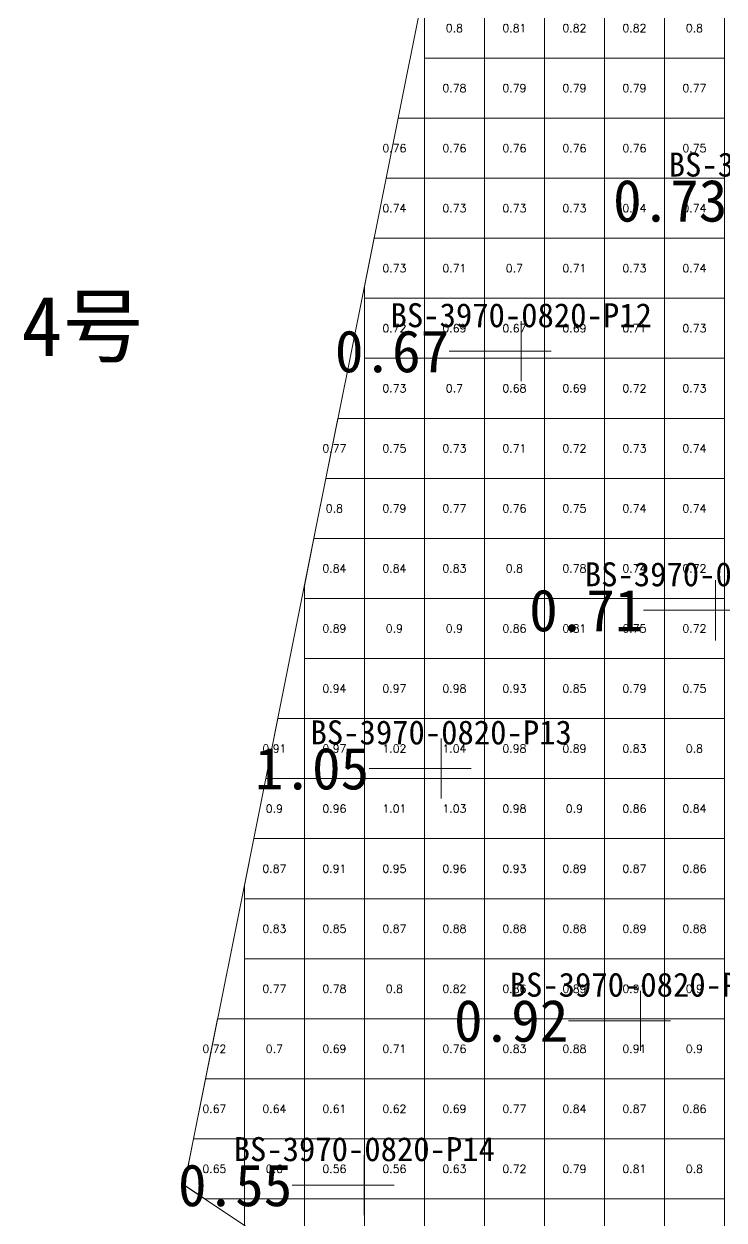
# Model space of a CAD drawing. Header units: inches. Extents: x 469961 to 470038, y 4349672 to 4349793.
# Drawn here: x 469996.79 to 470008.45, y 4349693.86 to 4349713.78 of the extents above; entities that cross this region are included whole.
import ezdxf
from ezdxf.enums import TextEntityAlignment as Align

# ---------------------------------------------------------------- set-up
doc = ezdxf.new("R2010")
doc.units = ezdxf.units.IN
doc.header["$MEASUREMENT"] = 0
for name, color, linetype, lineweight in [('0.500-1.000', 7, 'Continuous', 0), ('孔口文字', 7, 'Continuous', 0), ('点', 7, 'Continuous', 0), ('爆区方格网', 7, 'Continuous', 0), ('线条', 7, 'Continuous', 0), ('钻孔', 7, 'Continuous', 0)]:
    doc.layers.add(name, color=color, linetype=linetype, lineweight=lineweight)
doc.styles.add('3dmine_textStyle_1', font='txt.shx', dxfattribs={"height": 1, "bigfont": 'gbcbig.shx'})
doc.styles.add('3dmine_textStyle_3', font='宋体.ttf', dxfattribs={"height": 1})
doc.styles.add('3dmine_textStyle_4', font='simsunb.ttf', dxfattribs={"height": 1})

msp = doc.modelspace()

# ---------------------------------------------------------------- hatches: boundary and pattern name
at = {"layer": '钻孔', "linetype": 'Continuous', "lineweight": 0, "true_color": 0x00ffff, "extrusion": (0, 1, 0)}
for points in [[(-470006.073, 3960.023), (-470005.073, 3960.023), (-470005.073, 3971.023), (-470006.073, 3971.023)], [(-470009.31, 3959.836), (-470008.31, 3959.836), (-470008.31, 3970.836), (-470009.31, 3970.836)], [(-470008.058, 3960.089), (-470007.058, 3960.089), (-470007.058, 3971.089), (-470008.058, 3971.089)], [(-470003.458, 3960.008), (-470002.458, 3960.008), (-470002.458, 3971.008), (-470003.458, 3971.008)]]:
    msp.add_hatch(color=4, dxfattribs=at).paths.add_polyline_path(points, flags=0)
at = {"layer": '钻孔', "linetype": 'Continuous', "lineweight": 0, "true_color": 0x0000ff, "extrusion": (0, 1, 0)}
msp.add_hatch(color=5, dxfattribs=at).paths.add_polyline_path([(-470004.739, 3960.055), (-470003.739, 3960.055), (-470003.739, 3971.055), (-470004.739, 3971.055)], flags=0)

# ---------------------------------------------------------------- linework, layer by layer
at = {"layer": '0.500-1.000', "color": 4, "linetype": 'Continuous', "lineweight": 0, "true_color": 0x00ffff}
msp.add_lwpolyline([(470002.466, 4349692.429), (469999.458, 4349694.437), (470000.259, 4349698.432), (470001.652, 4349705.381), (470002.21, 4349708.163), (470003.043, 4349712.319), (470003.043, 4349712.319), (470004.403, 4349719.103), (470004.962, 4349721.889), (470007.947, 4349723.977), (470009.291, 4349724.73), (470012.808, 4349720.244)], dxfattribs=at)
at = {"layer": '点', "color": 138, "linetype": 'Continuous', "lineweight": 0, "true_color": 0x004c4c}
for points, elevation in [([(470005.073, 4349707.826), (470005.073, 4349708.826)], 3971.023), ([(470005.573, 4349708.326), (470004.573, 4349708.326)], 3971.023), ([(470008.31, 4349703.511), (470008.31, 4349704.511)], 3970.836), ([(470008.81, 4349704.011), (470007.81, 4349704.011)], 3970.836), ([(470003.739, 4349700.878), (470003.739, 4349701.878)], 3971.055), ([(470004.239, 4349701.378), (470003.239, 4349701.378)], 3971.055), ([(470007.058, 4349696.676), (470007.058, 4349697.676)], 3971.089), ([(470007.558, 4349697.176), (470006.558, 4349697.176)], 3971.089), ([(470002.458, 4349693.937), (470002.458, 4349694.937)], 3971.008), ([(470002.958, 4349694.437), (470001.958, 4349694.437)], 3971.008)]:
    msp.add_lwpolyline(points, dxfattribs=dict(at, elevation=elevation))
at = {"layer": '爆区方格网', "color": 4, "linetype": 'Continuous', "lineweight": 0, "true_color": 0x00ffff, "elevation": 3970.36}
for points in [[(470004.459, 4349713.208), (470003.459, 4349713.208), (470003.459, 4349714.208), (470004.459, 4349714.208), (470004.459, 4349713.208)], [(470005.459, 4349713.208), (470004.459, 4349713.208), (470004.459, 4349714.208), (470005.459, 4349714.208), (470005.459, 4349713.208)], [(470006.459, 4349713.208), (470005.459, 4349713.208), (470005.459, 4349714.208), (470006.459, 4349714.208), (470006.459, 4349713.208)], [(470007.459, 4349713.208), (470006.459, 4349713.208), (470006.459, 4349714.208), (470007.459, 4349714.208), (470007.459, 4349713.208)], [(470008.459, 4349713.208), (470007.459, 4349713.208), (470007.459, 4349714.208), (470008.459, 4349714.208), (470008.459, 4349713.208)], [(470004.459, 4349712.208), (470003.459, 4349712.208), (470003.459, 4349713.208), (470004.459, 4349713.208), (470004.459, 4349712.208)], [(470005.459, 4349712.208), (470004.459, 4349712.208), (470004.459, 4349713.208), (470005.459, 4349713.208), (470005.459, 4349712.208)], [(470006.459, 4349712.208), (470005.459, 4349712.208), (470005.459, 4349713.208), (470006.459, 4349713.208), (470006.459, 4349712.208)], [(470007.459, 4349712.208), (470006.459, 4349712.208), (470006.459, 4349713.208), (470007.459, 4349713.208), (470007.459, 4349712.208)], [(470008.459, 4349712.208), (470007.459, 4349712.208), (470007.459, 4349713.208), (470008.459, 4349713.208), (470008.459, 4349712.208)], [(470003.459, 4349711.208), (470002.821, 4349711.208), (470003.021, 4349712.208), (470003.459, 4349712.208), (470003.459, 4349711.208)], [(470004.459, 4349711.208), (470003.459, 4349711.208), (470003.459, 4349712.208), (470004.459, 4349712.208), (470004.459, 4349711.208)], [(470005.459, 4349711.208), (470004.459, 4349711.208), (470004.459, 4349712.208), (470005.459, 4349712.208), (470005.459, 4349711.208)], [(470006.459, 4349711.208), (470005.459, 4349711.208), (470005.459, 4349712.208), (470006.459, 4349712.208), (470006.459, 4349711.208)], [(470007.459, 4349711.208), (470006.459, 4349711.208), (470006.459, 4349712.208), (470007.459, 4349712.208), (470007.459, 4349711.208)], [(470008.459, 4349711.208), (470007.459, 4349711.208), (470007.459, 4349712.208), (470008.459, 4349712.208), (470008.459, 4349711.208)], [(470003.459, 4349710.208), (470002.62, 4349710.208), (470002.821, 4349711.208), (470003.459, 4349711.208), (470003.459, 4349710.208)], [(470004.459, 4349710.208), (470003.459, 4349710.208), (470003.459, 4349711.208), (470004.459, 4349711.208), (470004.459, 4349710.208)], [(470005.459, 4349710.208), (470004.459, 4349710.208), (470004.459, 4349711.208), (470005.459, 4349711.208), (470005.459, 4349710.208)], [(470006.459, 4349710.208), (470005.459, 4349710.208), (470005.459, 4349711.208), (470006.459, 4349711.208), (470006.459, 4349710.208)], [(470007.459, 4349710.208), (470006.459, 4349710.208), (470006.459, 4349711.208), (470007.459, 4349711.208), (470007.459, 4349710.208)], [(470008.459, 4349710.208), (470007.459, 4349710.208), (470007.459, 4349711.208), (470008.459, 4349711.208), (470008.459, 4349710.208)], [(470003.459, 4349709.208), (470002.459, 4349709.208), (470002.459, 4349709.405), (470002.62, 4349710.208), (470003.459, 4349710.208), (470003.459, 4349709.208)], [(470004.459, 4349709.208), (470003.459, 4349709.208), (470003.459, 4349710.208), (470004.459, 4349710.208), (470004.459, 4349709.208)], [(470005.459, 4349709.208), (470004.459, 4349709.208), (470004.459, 4349710.208), (470005.459, 4349710.208), (470005.459, 4349709.208)], [(470006.459, 4349709.208), (470005.459, 4349709.208), (470005.459, 4349710.208), (470006.459, 4349710.208), (470006.459, 4349709.208)], [(470007.459, 4349709.208), (470006.459, 4349709.208), (470006.459, 4349710.208), (470007.459, 4349710.208), (470007.459, 4349709.208)], [(470008.459, 4349709.208), (470007.459, 4349709.208), (470007.459, 4349710.208), (470008.459, 4349710.208), (470008.459, 4349709.208)], [(470003.459, 4349708.208), (470002.459, 4349708.208), (470002.459, 4349709.208), (470003.459, 4349709.208), (470003.459, 4349708.208)], [(470004.459, 4349708.208), (470003.459, 4349708.208), (470003.459, 4349709.208), (470004.459, 4349709.208), (470004.459, 4349708.208)], [(470005.459, 4349708.208), (470004.459, 4349708.208), (470004.459, 4349709.208), (470005.459, 4349709.208), (470005.459, 4349708.208)], [(470006.459, 4349708.208), (470005.459, 4349708.208), (470005.459, 4349709.208), (470006.459, 4349709.208), (470006.459, 4349708.208)], [(470007.459, 4349708.208), (470006.459, 4349708.208), (470006.459, 4349709.208), (470007.459, 4349709.208), (470007.459, 4349708.208)], [(470008.459, 4349708.208), (470007.459, 4349708.208), (470007.459, 4349709.208), (470008.459, 4349709.208), (470008.459, 4349708.208)], [(470003.459, 4349707.208), (470002.459, 4349707.208), (470002.459, 4349708.208), (470003.459, 4349708.208), (470003.459, 4349707.208)], [(470004.459, 4349707.208), (470003.459, 4349707.208), (470003.459, 4349708.208), (470004.459, 4349708.208), (470004.459, 4349707.208)], [(470005.459, 4349707.208), (470004.459, 4349707.208), (470004.459, 4349708.208), (470005.459, 4349708.208), (470005.459, 4349707.208)], [(470006.459, 4349707.208), (470005.459, 4349707.208), (470005.459, 4349708.208), (470006.459, 4349708.208), (470006.459, 4349707.208)], [(470007.459, 4349707.208), (470006.459, 4349707.208), (470006.459, 4349708.208), (470007.459, 4349708.208), (470007.459, 4349707.208)], [(470008.459, 4349707.208), (470007.459, 4349707.208), (470007.459, 4349708.208), (470008.459, 4349708.208), (470008.459, 4349707.208)], [(470002.459, 4349706.208), (470001.818, 4349706.208), (470002.019, 4349707.208), (470002.459, 4349707.208), (470002.459, 4349706.208)], [(470003.459, 4349706.208), (470002.459, 4349706.208), (470002.459, 4349707.208), (470003.459, 4349707.208), (470003.459, 4349706.208)], [(470004.459, 4349706.208), (470003.459, 4349706.208), (470003.459, 4349707.208), (470004.459, 4349707.208), (470004.459, 4349706.208)], [(470005.459, 4349706.208), (470004.459, 4349706.208), (470004.459, 4349707.208), (470005.459, 4349707.208), (470005.459, 4349706.208)], [(470006.459, 4349706.208), (470005.459, 4349706.208), (470005.459, 4349707.208), (470006.459, 4349707.208), (470006.459, 4349706.208)], [(470007.459, 4349706.208), (470006.459, 4349706.208), (470006.459, 4349707.208), (470007.459, 4349707.208), (470007.459, 4349706.208)], [(470008.459, 4349706.208), (470007.459, 4349706.208), (470007.459, 4349707.208), (470008.459, 4349707.208), (470008.459, 4349706.208)], [(470002.459, 4349705.208), (470001.618, 4349705.208), (470001.652, 4349705.381), (470001.818, 4349706.208), (470002.459, 4349706.208), (470002.459, 4349705.208)], [(470003.459, 4349705.208), (470002.459, 4349705.208), (470002.459, 4349706.208), (470003.459, 4349706.208), (470003.459, 4349705.208)], [(470004.459, 4349705.208), (470003.459, 4349705.208), (470003.459, 4349706.208), (470004.459, 4349706.208), (470004.459, 4349705.208)], [(470005.459, 4349705.208), (470004.459, 4349705.208), (470004.459, 4349706.208), (470005.459, 4349706.208), (470005.459, 4349705.208)], [(470006.459, 4349705.208), (470005.459, 4349705.208), (470005.459, 4349706.208), (470006.459, 4349706.208), (470006.459, 4349705.208)], [(470007.459, 4349705.208), (470006.459, 4349705.208), (470006.459, 4349706.208), (470007.459, 4349706.208), (470007.459, 4349705.208)], [(470008.459, 4349705.208), (470007.459, 4349705.208), (470007.459, 4349706.208), (470008.459, 4349706.208), (470008.459, 4349705.208)], [(470002.459, 4349704.208), (470001.459, 4349704.208), (470001.459, 4349704.417), (470001.618, 4349705.208), (470002.459, 4349705.208), (470002.459, 4349704.208)], [(470003.459, 4349704.208), (470002.459, 4349704.208), (470002.459, 4349705.208), (470003.459, 4349705.208), (470003.459, 4349704.208)], [(470004.459, 4349704.208), (470003.459, 4349704.208), (470003.459, 4349705.208), (470004.459, 4349705.208), (470004.459, 4349704.208)], [(470005.459, 4349704.208), (470004.459, 4349704.208), (470004.459, 4349705.208), (470005.459, 4349705.208), (470005.459, 4349704.208)], [(470006.459, 4349704.208), (470005.459, 4349704.208), (470005.459, 4349705.208), (470006.459, 4349705.208), (470006.459, 4349704.208)], [(470007.459, 4349704.208), (470006.459, 4349704.208), (470006.459, 4349705.208), (470007.459, 4349705.208), (470007.459, 4349704.208)], [(470008.459, 4349704.208), (470007.459, 4349704.208), (470007.459, 4349705.208), (470008.459, 4349705.208), (470008.459, 4349704.208)], [(470002.459, 4349703.208), (470001.459, 4349703.208), (470001.459, 4349704.208), (470002.459, 4349704.208), (470002.459, 4349703.208)], [(470003.459, 4349703.208), (470002.459, 4349703.208), (470002.459, 4349704.208), (470003.459, 4349704.208), (470003.459, 4349703.208)], [(470004.459, 4349703.208), (470003.459, 4349703.208), (470003.459, 4349704.208), (470004.459, 4349704.208), (470004.459, 4349703.208)], [(470005.459, 4349703.208), (470004.459, 4349703.208), (470004.459, 4349704.208), (470005.459, 4349704.208), (470005.459, 4349703.208)], [(470006.459, 4349703.208), (470005.459, 4349703.208), (470005.459, 4349704.208), (470006.459, 4349704.208), (470006.459, 4349703.208)], [(470007.459, 4349703.208), (470006.459, 4349703.208), (470006.459, 4349704.208), (470007.459, 4349704.208), (470007.459, 4349703.208)], [(470008.459, 4349703.208), (470007.459, 4349703.208), (470007.459, 4349704.208), (470008.459, 4349704.208), (470008.459, 4349703.208)], [(470002.459, 4349702.208), (470001.459, 4349702.208), (470001.459, 4349703.208), (470002.459, 4349703.208), (470002.459, 4349702.208)], [(470003.459, 4349702.208), (470002.459, 4349702.208), (470002.459, 4349703.208), (470003.459, 4349703.208), (470003.459, 4349702.208)], [(470004.459, 4349702.208), (470003.459, 4349702.208), (470003.459, 4349703.208), (470004.459, 4349703.208), (470004.459, 4349702.208)], [(470005.459, 4349702.208), (470004.459, 4349702.208), (470004.459, 4349703.208), (470005.459, 4349703.208), (470005.459, 4349702.208)], [(470006.459, 4349702.208), (470005.459, 4349702.208), (470005.459, 4349703.208), (470006.459, 4349703.208), (470006.459, 4349702.208)], [(470007.459, 4349702.208), (470006.459, 4349702.208), (470006.459, 4349703.208), (470007.459, 4349703.208), (470007.459, 4349702.208)], [(470008.459, 4349702.208), (470007.459, 4349702.208), (470007.459, 4349703.208), (470008.459, 4349703.208), (470008.459, 4349702.208)], [(470001.459, 4349701.208), (470000.816, 4349701.208), (470001.016, 4349702.208), (470001.459, 4349702.208), (470001.459, 4349701.208)], [(470002.459, 4349701.208), (470001.459, 4349701.208), (470001.459, 4349702.208), (470002.459, 4349702.208), (470002.459, 4349701.208)], [(470003.459, 4349701.208), (470002.459, 4349701.208), (470002.459, 4349702.208), (470003.459, 4349702.208), (470003.459, 4349701.208)], [(470004.459, 4349701.208), (470003.459, 4349701.208), (470003.459, 4349702.208), (470004.459, 4349702.208), (470004.459, 4349701.208)], [(470005.459, 4349701.208), (470004.459, 4349701.208), (470004.459, 4349702.208), (470005.459, 4349702.208), (470005.459, 4349701.208)], [(470006.459, 4349701.208), (470005.459, 4349701.208), (470005.459, 4349702.208), (470006.459, 4349702.208), (470006.459, 4349701.208)], [(470007.459, 4349701.208), (470006.459, 4349701.208), (470006.459, 4349702.208), (470007.459, 4349702.208), (470007.459, 4349701.208)], [(470008.459, 4349701.208), (470007.459, 4349701.208), (470007.459, 4349702.208), (470008.459, 4349702.208), (470008.459, 4349701.208)], [(470001.459, 4349700.208), (470000.615, 4349700.208), (470000.816, 4349701.208), (470001.459, 4349701.208), (470001.459, 4349700.208)], [(470002.459, 4349700.208), (470001.459, 4349700.208), (470001.459, 4349701.208), (470002.459, 4349701.208), (470002.459, 4349700.208)], [(470003.459, 4349700.208), (470002.459, 4349700.208), (470002.459, 4349701.208), (470003.459, 4349701.208), (470003.459, 4349700.208)], [(470004.459, 4349700.208), (470003.459, 4349700.208), (470003.459, 4349701.208), (470004.459, 4349701.208), (470004.459, 4349700.208)], [(470005.459, 4349700.208), (470004.459, 4349700.208), (470004.459, 4349701.208), (470005.459, 4349701.208), (470005.459, 4349700.208)], [(470006.459, 4349700.208), (470005.459, 4349700.208), (470005.459, 4349701.208), (470006.459, 4349701.208), (470006.459, 4349700.208)], [(470007.459, 4349700.208), (470006.459, 4349700.208), (470006.459, 4349701.208), (470007.459, 4349701.208), (470007.459, 4349700.208)], [(470008.459, 4349700.208), (470007.459, 4349700.208), (470007.459, 4349701.208), (470008.459, 4349701.208), (470008.459, 4349700.208)], [(470001.459, 4349699.208), (470000.459, 4349699.208), (470000.459, 4349699.429), (470000.615, 4349700.208), (470001.459, 4349700.208), (470001.459, 4349699.208)], [(470002.459, 4349699.208), (470001.459, 4349699.208), (470001.459, 4349700.208), (470002.459, 4349700.208), (470002.459, 4349699.208)], [(470003.459, 4349699.208), (470002.459, 4349699.208), (470002.459, 4349700.208), (470003.459, 4349700.208), (470003.459, 4349699.208)], [(470004.459, 4349699.208), (470003.459, 4349699.208), (470003.459, 4349700.208), (470004.459, 4349700.208), (470004.459, 4349699.208)], [(470005.459, 4349699.208), (470004.459, 4349699.208), (470004.459, 4349700.208), (470005.459, 4349700.208), (470005.459, 4349699.208)], [(470006.459, 4349699.208), (470005.459, 4349699.208), (470005.459, 4349700.208), (470006.459, 4349700.208), (470006.459, 4349699.208)], [(470007.459, 4349699.208), (470006.459, 4349699.208), (470006.459, 4349700.208), (470007.459, 4349700.208), (470007.459, 4349699.208)], [(470008.459, 4349699.208), (470007.459, 4349699.208), (470007.459, 4349700.208), (470008.459, 4349700.208), (470008.459, 4349699.208)], [(470001.459, 4349698.208), (470000.459, 4349698.208), (470000.459, 4349699.208), (470001.459, 4349699.208), (470001.459, 4349698.208)], [(470002.459, 4349698.208), (470001.459, 4349698.208), (470001.459, 4349699.208), (470002.459, 4349699.208), (470002.459, 4349698.208)], [(470003.459, 4349698.208), (470002.459, 4349698.208), (470002.459, 4349699.208), (470003.459, 4349699.208), (470003.459, 4349698.208)], [(470004.459, 4349698.208), (470003.459, 4349698.208), (470003.459, 4349699.208), (470004.459, 4349699.208), (470004.459, 4349698.208)], [(470005.459, 4349698.208), (470004.459, 4349698.208), (470004.459, 4349699.208), (470005.459, 4349699.208), (470005.459, 4349698.208)], [(470006.459, 4349698.208), (470005.459, 4349698.208), (470005.459, 4349699.208), (470006.459, 4349699.208), (470006.459, 4349698.208)], [(470007.459, 4349698.208), (470006.459, 4349698.208), (470006.459, 4349699.208), (470007.459, 4349699.208), (470007.459, 4349698.208)], [(470008.459, 4349698.208), (470007.459, 4349698.208), (470007.459, 4349699.208), (470008.459, 4349699.208), (470008.459, 4349698.208)], [(470001.459, 4349697.208), (470000.459, 4349697.208), (470000.459, 4349698.208), (470001.459, 4349698.208), (470001.459, 4349697.208)], [(470002.459, 4349697.208), (470001.459, 4349697.208), (470001.459, 4349698.208), (470002.459, 4349698.208), (470002.459, 4349697.208)], [(470003.459, 4349697.208), (470002.459, 4349697.208), (470002.459, 4349698.208), (470003.459, 4349698.208), (470003.459, 4349697.208)], [(470004.459, 4349697.208), (470003.459, 4349697.208), (470003.459, 4349698.208), (470004.459, 4349698.208), (470004.459, 4349697.208)], [(470005.459, 4349697.208), (470004.459, 4349697.208), (470004.459, 4349698.208), (470005.459, 4349698.208), (470005.459, 4349697.208)], [(470006.459, 4349697.208), (470005.459, 4349697.208), (470005.459, 4349698.208), (470006.459, 4349698.208), (470006.459, 4349697.208)], [(470007.459, 4349697.208), (470006.459, 4349697.208), (470006.459, 4349698.208), (470007.459, 4349698.208), (470007.459, 4349697.208)], [(470008.459, 4349697.208), (470007.459, 4349697.208), (470007.459, 4349698.208), (470008.459, 4349698.208), (470008.459, 4349697.208)], [(470000.459, 4349696.208), (469999.813, 4349696.208), (470000.014, 4349697.208), (470000.459, 4349697.208), (470000.459, 4349696.208)], [(470001.459, 4349696.208), (470000.459, 4349696.208), (470000.459, 4349697.208), (470001.459, 4349697.208), (470001.459, 4349696.208)], [(470002.459, 4349696.208), (470001.459, 4349696.208), (470001.459, 4349697.208), (470002.459, 4349697.208), (470002.459, 4349696.208)], [(470003.459, 4349696.208), (470002.459, 4349696.208), (470002.459, 4349697.208), (470003.459, 4349697.208), (470003.459, 4349696.208)], [(470004.459, 4349696.208), (470003.459, 4349696.208), (470003.459, 4349697.208), (470004.459, 4349697.208), (470004.459, 4349696.208)], [(470005.459, 4349696.208), (470004.459, 4349696.208), (470004.459, 4349697.208), (470005.459, 4349697.208), (470005.459, 4349696.208)], [(470006.459, 4349696.208), (470005.459, 4349696.208), (470005.459, 4349697.208), (470006.459, 4349697.208), (470006.459, 4349696.208)], [(470007.459, 4349696.208), (470006.459, 4349696.208), (470006.459, 4349697.208), (470007.459, 4349697.208), (470007.459, 4349696.208)], [(470008.459, 4349696.208), (470007.459, 4349696.208), (470007.459, 4349697.208), (470008.459, 4349697.208), (470008.459, 4349696.208)], [(470000.459, 4349695.208), (469999.613, 4349695.208), (469999.813, 4349696.208), (470000.459, 4349696.208), (470000.459, 4349695.208)], [(470001.459, 4349695.208), (470000.459, 4349695.208), (470000.459, 4349696.208), (470001.459, 4349696.208), (470001.459, 4349695.208)], [(470002.459, 4349695.208), (470001.459, 4349695.208), (470001.459, 4349696.208), (470002.459, 4349696.208), (470002.459, 4349695.208)], [(470003.459, 4349695.208), (470002.459, 4349695.208), (470002.459, 4349696.208), (470003.459, 4349696.208), (470003.459, 4349695.208)], [(470004.459, 4349695.208), (470003.459, 4349695.208), (470003.459, 4349696.208), (470004.459, 4349696.208), (470004.459, 4349695.208)], [(470005.459, 4349695.208), (470004.459, 4349695.208), (470004.459, 4349696.208), (470005.459, 4349696.208), (470005.459, 4349695.208)], [(470006.459, 4349695.208), (470005.459, 4349695.208), (470005.459, 4349696.208), (470006.459, 4349696.208), (470006.459, 4349695.208)], [(470007.459, 4349695.208), (470006.459, 4349695.208), (470006.459, 4349696.208), (470007.459, 4349696.208), (470007.459, 4349695.208)], [(470008.459, 4349695.208), (470007.459, 4349695.208), (470007.459, 4349696.208), (470008.459, 4349696.208), (470008.459, 4349695.208)], [(470000.459, 4349694.208), (469999.8, 4349694.208), (469999.459, 4349694.436), (469999.459, 4349694.442), (469999.613, 4349695.208), (470000.459, 4349695.208), (470000.459, 4349694.208)], [(470001.459, 4349694.208), (470000.459, 4349694.208), (470000.459, 4349695.208), (470001.459, 4349695.208), (470001.459, 4349694.208)], [(470002.459, 4349694.208), (470001.459, 4349694.208), (470001.459, 4349695.208), (470002.459, 4349695.208), (470002.459, 4349694.208)], [(470003.459, 4349694.208), (470002.459, 4349694.208), (470002.459, 4349695.208), (470003.459, 4349695.208), (470003.459, 4349694.208)], [(470004.459, 4349694.208), (470003.459, 4349694.208), (470003.459, 4349695.208), (470004.459, 4349695.208), (470004.459, 4349694.208)], [(470005.459, 4349694.208), (470004.459, 4349694.208), (470004.459, 4349695.208), (470005.459, 4349695.208), (470005.459, 4349694.208)], [(470006.459, 4349694.208), (470005.459, 4349694.208), (470005.459, 4349695.208), (470006.459, 4349695.208), (470006.459, 4349694.208)], [(470007.459, 4349694.208), (470006.459, 4349694.208), (470006.459, 4349695.208), (470007.459, 4349695.208), (470007.459, 4349694.208)], [(470008.459, 4349694.208), (470007.459, 4349694.208), (470007.459, 4349695.208), (470008.459, 4349695.208), (470008.459, 4349694.208)], [(470001.459, 4349693.208), (470001.298, 4349693.208), (470000.459, 4349693.768), (470000.459, 4349694.208), (470001.459, 4349694.208), (470001.459, 4349693.208)], [(470002.459, 4349693.208), (470001.459, 4349693.208), (470001.459, 4349694.208), (470002.459, 4349694.208), (470002.459, 4349693.208)], [(470003.459, 4349693.208), (470002.459, 4349693.208), (470002.459, 4349694.208), (470003.459, 4349694.208), (470003.459, 4349693.208)], [(470004.459, 4349693.208), (470003.459, 4349693.208), (470003.459, 4349694.208), (470004.459, 4349694.208), (470004.459, 4349693.208)], [(470005.459, 4349693.353), (470004.991, 4349693.208), (470004.459, 4349693.208), (470004.459, 4349694.208), (470005.459, 4349694.208), (470005.459, 4349693.353)], [(470006.459, 4349693.271), (470006.317, 4349693.331), (470006.204, 4349693.378), (470005.924, 4349693.496), (470005.459, 4349693.353), (470005.459, 4349694.208), (470006.459, 4349694.208), (470006.459, 4349693.271)], [(470007.459, 4349693.208), (470006.609, 4349693.208), (470006.459, 4349693.271), (470006.459, 4349694.208), (470007.459, 4349694.208), (470007.459, 4349693.208)], [(470008.459, 4349693.208), (470007.459, 4349693.208), (470007.459, 4349694.208), (470008.459, 4349694.208), (470008.459, 4349693.208)]]:
    msp.add_lwpolyline(points, dxfattribs=at)
at = {"layer": '线条', "color": 138, "linetype": 'Continuous', "lineweight": 0, "true_color": 0x004c4c}
for points, elevation in [([(470005.073, 4349708.326), (470005.073, 4349708.326), (470005.073, 4349708.326)], 3971.023), ([(470008.31, 4349704.011), (470008.31, 4349704.011), (470008.31, 4349704.011)], 3970.836), ([(470003.739, 4349701.378), (470003.739, 4349701.378), (470003.739, 4349701.378)], 3971.055), ([(470007.058, 4349697.176), (470007.058, 4349697.176), (470007.058, 4349697.176)], 3971.089), ([(470002.458, 4349694.437), (470002.458, 4349694.437), (470002.458, 4349694.437)], 3971.008)]:
    msp.add_lwpolyline(points, dxfattribs=dict(at, elevation=elevation))
at = {"layer": '钻孔', "color": 4, "linetype": 'Continuous', "lineweight": 0, "true_color": 0x00ffff}
for points, elevation in [([(470005.073, 4349708.326), (470003.873, 4349708.326)], 3971.023), ([(470005.073, 4349708.326), (470003.873, 4349708.326)], 3960.023), ([(470008.31, 4349704.011), (470007.11, 4349704.011)], 3970.836), ([(470008.31, 4349704.011), (470007.11, 4349704.011)], 3959.836), ([(470007.058, 4349697.176), (470005.858, 4349697.176)], 3971.089), ([(470007.058, 4349697.176), (470005.858, 4349697.176)], 3960.089), ([(470002.458, 4349694.437), (470001.258, 4349694.437)], 3971.008), ([(470002.458, 4349694.437), (470001.258, 4349694.437)], 3960.008)]:
    msp.add_lwpolyline(points, dxfattribs=dict(at, elevation=elevation))
at = {"layer": '钻孔', "color": 5, "linetype": 'Continuous', "lineweight": 0, "true_color": 0x0000ff}
for elevation in [3971.055, 3960.055]:
    msp.add_lwpolyline([(470003.739, 4349701.378), (470002.539, 4349701.378)], dxfattribs=dict(at, elevation=elevation))

# ---------------------------------------------------------------- texts
at = {"color": 4, "linetype": 'Continuous', "lineweight": 0, "true_color": 0x00ffff, "style": '3dmine_textStyle_1'}
for s, p in [('0.8', (470003.959, 4349713.708, 3970.36)), ('0.81', (470004.959, 4349713.708, 3970.36)), ('0.82', (470005.959, 4349713.708, 3970.36)), ('0.82', (470006.959, 4349713.708, 3970.36)), ('0.8', (470007.959, 4349713.708, 3970.36)), ('0.78', (470003.959, 4349712.708, 3970.36)), ('0.79', (470004.959, 4349712.708, 3970.36)), ('0.79', (470005.959, 4349712.708, 3970.36)), ('0.79', (470006.959, 4349712.708, 3970.36)), ('0.77', (470007.959, 4349712.708, 3970.36)), ('0.76', (470002.959, 4349711.708, 3970.36)), ('0.76', (470003.959, 4349711.708, 3970.36)), ('0.76', (470004.959, 4349711.708, 3970.36)), ('0.76', (470005.959, 4349711.708, 3970.36)), ('0.76', (470006.959, 4349711.708, 3970.36)), ('0.75', (470007.959, 4349711.708, 3970.36)), ('0.74', (470002.959, 4349710.708, 3970.36)), ('0.73', (470003.959, 4349710.708, 3970.36)), ('0.73', (470004.959, 4349710.708, 3970.36)), ('0.73', (470005.959, 4349710.708, 3970.36)), ('0.74', (470006.959, 4349710.708, 3970.36)), ('0.74', (470007.959, 4349710.708, 3970.36)), ('0.73', (470002.959, 4349709.708, 3970.36)), ('0.71', (470003.959, 4349709.708, 3970.36)), ('0.7', (470004.959, 4349709.708, 3970.36)), ('0.71', (470005.959, 4349709.708, 3970.36)), ('0.73', (470006.959, 4349709.708, 3970.36)), ('0.74', (470007.959, 4349709.708, 3970.36)), ('0.72', (470002.959, 4349708.708, 3970.36)), ('0.69', (470003.959, 4349708.708, 3970.36)), ('0.67', (470004.959, 4349708.708, 3970.36)), ('0.69', (470005.959, 4349708.708, 3970.36)), ('0.71', (470006.959, 4349708.708, 3970.36)), ('0.73', (470007.959, 4349708.708, 3970.36)), ('0.73', (470002.959, 4349707.708, 3970.36)), ('0.7', (470003.959, 4349707.708, 3970.36)), ('0.68', (470004.959, 4349707.708, 3970.36)), ('0.69', (470005.959, 4349707.708, 3970.36)), ('0.72', (470006.959, 4349707.708, 3970.36)), ('0.73', (470007.959, 4349707.708, 3970.36)), ('0.77', (470001.959, 4349706.708, 3970.36)), ('0.75', (470002.959, 4349706.708, 3970.36)), ('0.73', (470003.959, 4349706.708, 3970.36)), ('0.71', (470004.959, 4349706.708, 3970.36)), ('0.72', (470005.959, 4349706.708, 3970.36)), ('0.73', (470006.959, 4349706.708, 3970.36)), ('0.74', (470007.959, 4349706.708, 3970.36)), ('0.8', (470001.959, 4349705.708, 3970.36)), ('0.79', (470002.959, 4349705.708, 3970.36)), ('0.77', (470003.959, 4349705.708, 3970.36)), ('0.76', (470004.959, 4349705.708, 3970.36)), ('0.75', (470005.959, 4349705.708, 3970.36)), ('0.74', (470006.959, 4349705.708, 3970.36)), ('0.74', (470007.959, 4349705.708, 3970.36)), ('0.84', (470001.959, 4349704.708, 3970.36)), ('0.84', (470002.959, 4349704.708, 3970.36)), ('0.83', (470003.959, 4349704.708, 3970.36)), ('0.8', (470004.959, 4349704.708, 3970.36)), ('0.78', (470005.959, 4349704.708, 3970.36)), ('0.74', (470006.959, 4349704.708, 3970.36)), ('0.72', (470007.959, 4349704.708, 3970.36)), ('0.89', (470001.959, 4349703.708, 3970.36)), ('0.9', (470002.959, 4349703.708, 3970.36)), ('0.9', (470003.959, 4349703.708, 3970.36)), ('0.86', (470004.959, 4349703.708, 3970.36)), ('0.81', (470005.959, 4349703.708, 3970.36)), ('0.75', (470006.959, 4349703.708, 3970.36)), ('0.72', (470007.959, 4349703.708, 3970.36)), ('0.94', (470001.959, 4349702.708, 3970.36)), ('0.97', (470002.959, 4349702.708, 3970.36)), ('0.98', (470003.959, 4349702.708, 3970.36)), ('0.93', (470004.959, 4349702.708, 3970.36)), ('0.85', (470005.959, 4349702.708, 3970.36)), ('0.79', (470006.959, 4349702.708, 3970.36)), ('0.75', (470007.959, 4349702.708, 3970.36)), ('0.91', (470000.959, 4349701.708, 3970.36)), ('0.97', (470001.959, 4349701.708, 3970.36)), ('1.02', (470002.959, 4349701.708, 3970.36)), ('1.04', (470003.959, 4349701.708, 3970.36)), ('0.98', (470004.959, 4349701.708, 3970.36)), ('0.89', (470005.959, 4349701.708, 3970.36)), ('0.83', (470006.959, 4349701.708, 3970.36)), ('0.8', (470007.959, 4349701.708, 3970.36)), ('0.9', (470000.959, 4349700.708, 3970.36)), ('0.96', (470001.959, 4349700.708, 3970.36)), ('1.01', (470002.959, 4349700.708, 3970.36)), ('1.03', (470003.959, 4349700.708, 3970.36)), ('0.98', (470004.959, 4349700.708, 3970.36)), ('0.9', (470005.959, 4349700.708, 3970.36)), ('0.86', (470006.959, 4349700.708, 3970.36)), ('0.84', (470007.959, 4349700.708, 3970.36)), ('0.87', (470000.959, 4349699.708, 3970.36)), ('0.91', (470001.959, 4349699.708, 3970.36)), ('0.95', (470002.959, 4349699.708, 3970.36)), ('0.96', (470003.959, 4349699.708, 3970.36)), ('0.93', (470004.959, 4349699.708, 3970.36)), ('0.89', (470005.959, 4349699.708, 3970.36)), ('0.87', (470006.959, 4349699.708, 3970.36)), ('0.86', (470007.959, 4349699.708, 3970.36)), ('0.83', (470000.959, 4349698.708, 3970.36)), ('0.85', (470001.959, 4349698.708, 3970.36)), ('0.87', (470002.959, 4349698.708, 3970.36)), ('0.88', (470003.959, 4349698.708, 3970.36)), ('0.88', (470004.959, 4349698.708, 3970.36)), ('0.88', (470005.959, 4349698.708, 3970.36)), ('0.89', (470006.959, 4349698.708, 3970.36)), ('0.88', (470007.959, 4349698.708, 3970.36)), ('0.77', (470000.959, 4349697.708, 3970.36)), ('0.78', (470001.959, 4349697.708, 3970.36)), ('0.8', (470002.959, 4349697.708, 3970.36)), ('0.82', (470003.959, 4349697.708, 3970.36)), ('0.86', (470004.959, 4349697.708, 3970.36)), ('0.89', (470005.959, 4349697.708, 3970.36)), ('0.91', (470006.959, 4349697.708, 3970.36)), ('0.9', (470007.959, 4349697.708, 3970.36)), ('0.72', (469999.959, 4349696.708, 3970.36)), ('0.7', (470000.959, 4349696.708, 3970.36)), ('0.69', (470001.959, 4349696.708, 3970.36)), ('0.71', (470002.959, 4349696.708, 3970.36)), ('0.76', (470003.959, 4349696.708, 3970.36)), ('0.83', (470004.959, 4349696.708, 3970.36)), ('0.88', (470005.959, 4349696.708, 3970.36)), ('0.91', (470006.959, 4349696.708, 3970.36)), ('0.9', (470007.959, 4349696.708, 3970.36)), ('0.67', (469999.959, 4349695.708, 3970.36)), ('0.64', (470000.959, 4349695.708, 3970.36)), ('0.61', (470001.959, 4349695.708, 3970.36)), ('0.62', (470002.959, 4349695.708, 3970.36)), ('0.69', (470003.959, 4349695.708, 3970.36)), ('0.77', (470004.959, 4349695.708, 3970.36)), ('0.84', (470005.959, 4349695.708, 3970.36)), ('0.87', (470006.959, 4349695.708, 3970.36)), ('0.86', (470007.959, 4349695.708, 3970.36)), ('0.65', (469999.959, 4349694.708, 3970.36)), ('0.6', (470000.959, 4349694.708, 3970.36)), ('0.56', (470001.959, 4349694.708, 3970.36)), ('0.56', (470002.959, 4349694.708, 3970.36)), ('0.63', (470003.959, 4349694.708, 3970.36)), ('0.72', (470004.959, 4349694.708, 3970.36)), ('0.79', (470005.959, 4349694.708, 3970.36)), ('0.81', (470006.959, 4349694.708, 3970.36)), ('0.8', (470007.959, 4349694.708, 3970.36))]:
    msp.add_text(s, height=0.1333, dxfattribs=at).set_placement(p, align=Align.MIDDLE_CENTER)
at = {"color": 7, "linetype": 'Continuous', "lineweight": 0, "style": '3dmine_textStyle_3'}
msp.add_text('4号', height=1, dxfattribs=at).set_placement((469996.744, 4349708.246, 1985.923))
at = {"layer": '孔口文字', "color": 138, "linetype": 'Continuous', "lineweight": 0, "true_color": 0x004c4c, "style": '3dmine_textStyle_4'}
for s, p in [('BS-3970-0820-P19', (470009.708, 4349711.235, 3970.603)), ('BS-3970-0820-P12', (470005.073, 4349708.726, 3971.023)), ('BS-3970-0820-P18', (470008.31, 4349704.411, 3970.836)), ('BS-3970-0820-P13', (470003.739, 4349701.778, 3971.055)), ('BS-3970-0820-P17', (470007.058, 4349697.576, 3971.089)), ('BS-3970-0820-P14', (470002.458, 4349694.837, 3971.008))]:
    msp.add_text(s, height=0.4, dxfattribs=at).set_placement(p, align=Align.CENTER)
at = {"layer": '钻孔', "color": 4, "linetype": 'Continuous', "lineweight": 0, "true_color": 0x00ffff, "style": '3dmine_textStyle_4'}
for s, p in [('0.73', (470008.508, 4349710.835, 3970.603)), ('0.67', (470003.873, 4349708.326, 3971.023)), ('0.71', (470007.11, 4349704.011, 3970.836)), ('0.92', (470005.858, 4349697.176, 3971.089)), ('0.55', (470001.258, 4349694.437, 3971.008))]:
    msp.add_text(s, height=0.7, dxfattribs=at).set_placement(p, align=Align.MIDDLE_RIGHT)
at = {"layer": '钻孔', "color": 5, "linetype": 'Continuous', "lineweight": 0, "true_color": 0x0000ff, "style": '3dmine_textStyle_4'}
msp.add_text('1.05', height=0.7, dxfattribs=at).set_placement((470002.539, 4349701.378, 3971.055), align=Align.MIDDLE_RIGHT)

doc.saveas('drawing.dxf')
